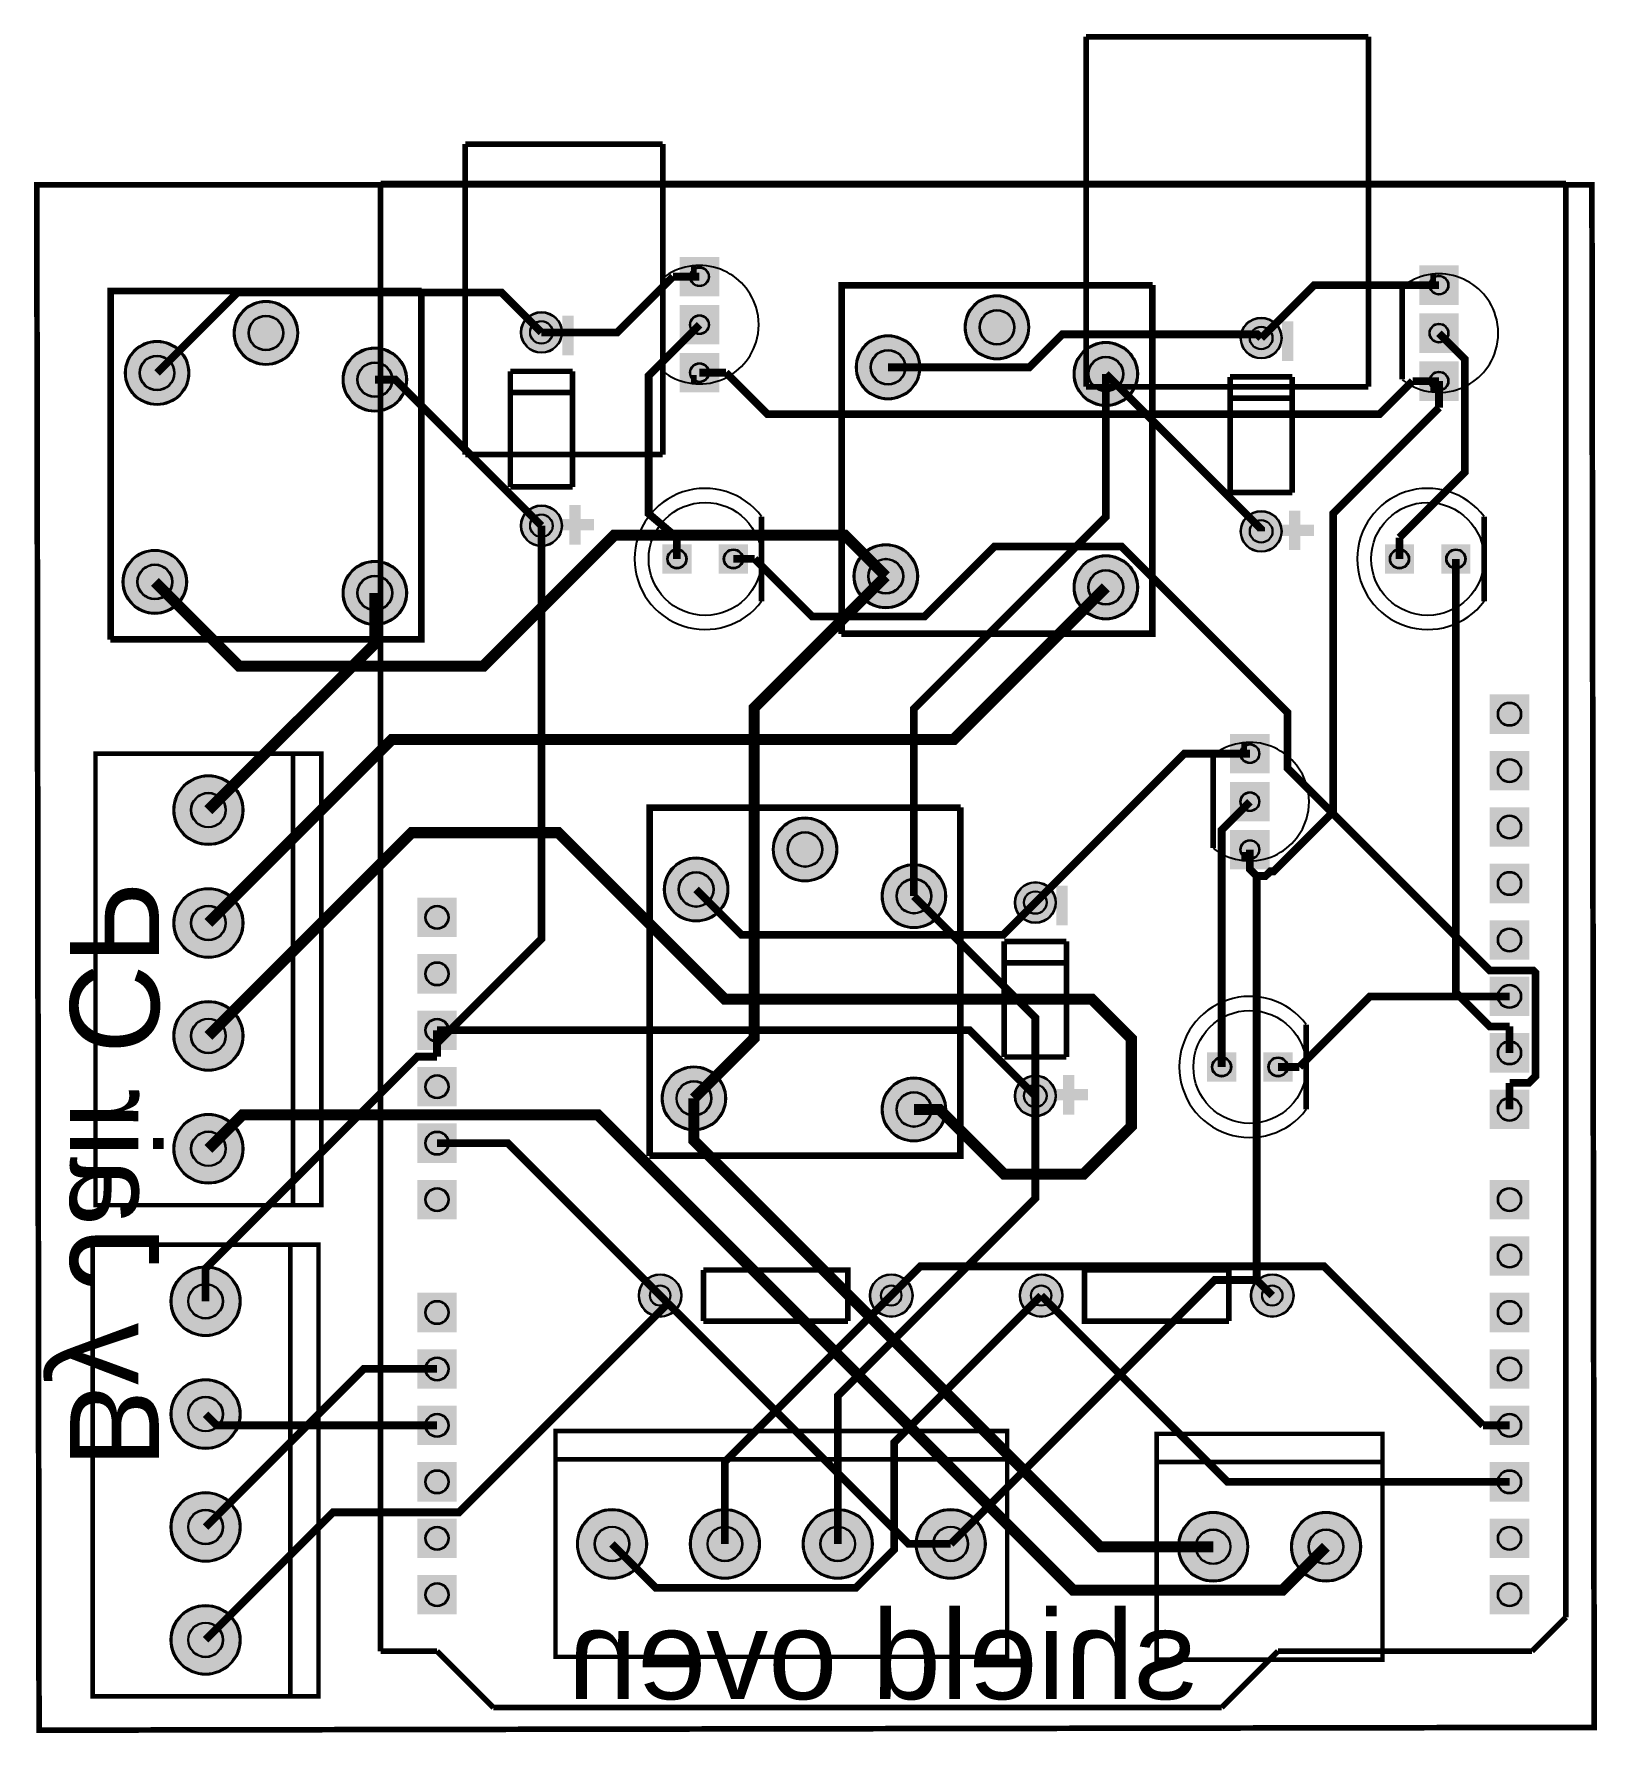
# Model space of a CAD drawing. Header units: millimetres. Extents: x 6.9 to 77.2, y 4.3 to 80.8.
import ezdxf

# ---------------------------------------------------------------- set-up
doc = ezdxf.new("R2010")
doc.units = ezdxf.units.MM
for name, color, linetype, true_color in [('BoardOutLine', 7, 'Continuous', 0xff00ff), ('BottomLayer', 7, 'Continuous', 0x0000ff), ('BottomSilkLayer', 7, 'Continuous', 0x66cc33), ('BottomSolderMaskLayer', 7, 'Continuous', 0xaa00ff), ('Document', 7, 'Continuous', 0xffffff), ('Multi-Layer', 7, 'Continuous', 0xc0c0c0), ('TopLayer', 7, 'Continuous', 0xff0000), ('TopSilkLayer', 7, 'Continuous', 0xffcc00), ('TopSolderMaskLayer', 7, 'Continuous', 0x800080)]:
    doc.layers.add(name, color=color, linetype=linetype, true_color=true_color)
doc.styles.get("Standard").update_dxf_attribs({"font": 'arial.ttf'})

msp = doc.modelspace()

# ---------------------------------------------------------------- hatches: boundary and pattern name
at = {"layer": 'BottomSolderMaskLayer'}
for points in [[(37.719, 70.739), (37.719, 68.961), (35.941, 68.961), (35.941, 70.739)], [(70.993, 70.358), (70.993, 68.58), (69.215, 68.58), (69.215, 70.358)], [(48.767, 67.572, 1), (51.663, 67.572, 1)], [(15.874, 67.318, 1), (18.77, 67.318, 1)], [(28.793, 67.342, 1), (30.643, 67.342, 1)], [(37.719, 68.58), (37.719, 66.802), (35.941, 66.802), (35.941, 68.58)], [(70.993, 68.199), (70.993, 66.421), (69.215, 66.421), (69.215, 68.199)], [(61.178, 67.088, 1), (63.028, 67.088, 1)], [(10.974, 65.518, 1), (13.87, 65.518, 1)], [(20.774, 65.218, 1), (23.67, 65.218, 1)], [(43.867, 65.772, 1), (46.763, 65.772, 1)], [(53.667, 65.472, 1), (56.563, 65.472, 1)], [(37.719, 66.421), (37.719, 64.643), (35.941, 64.643), (35.941, 66.421)], [(70.993, 66.04), (70.993, 64.262), (69.215, 64.262), (69.215, 66.04)], [(28.793, 58.642, 1), (30.643, 58.642, 1)], [(61.178, 58.388, 1), (63.028, 58.388, 1)], [(10.874, 56.118, 1), (13.77, 56.118, 1)], [(35.157, 57.807), (36.471, 57.807), (36.471, 56.493), (35.157, 56.493)], [(37.697, 57.807), (39.011, 57.807), (39.011, 56.493), (37.697, 56.493)], [(43.767, 56.372, 1), (46.663, 56.372, 1)], [(67.669, 57.807), (68.983, 57.807), (68.983, 56.493), (67.669, 56.493)], [(70.209, 57.807), (71.523, 57.807), (71.523, 56.493), (70.209, 56.493)], [(20.774, 55.618, 1), (23.67, 55.618, 1)], [(53.667, 55.872, 1), (56.563, 55.872, 1)], [(74.168, 51.054), (74.168, 49.276), (72.39, 49.276), (72.39, 51.054)], [(62.484, 49.276), (62.484, 47.498), (60.706, 47.498), (60.706, 49.276)], [(74.168, 48.514), (74.168, 46.736), (72.39, 46.736), (72.39, 48.514)], [(13.157, 45.847, 1), (16.307, 45.847, 1)], [(62.484, 47.117), (62.484, 45.339), (60.706, 45.339), (60.706, 47.117)], [(74.168, 45.974), (74.168, 44.196), (72.39, 44.196), (72.39, 45.974)], [(40.131, 44.077, 1), (43.027, 44.077, 1)], [(62.484, 44.958), (62.484, 43.18), (60.706, 43.18), (60.706, 44.958)], [(35.231, 42.277, 1), (38.127, 42.277, 1)], [(45.031, 41.977, 1), (47.927, 41.977, 1)], [(74.168, 43.434), (74.168, 41.656), (72.39, 41.656), (72.39, 43.434)], [(13.157, 40.767, 1), (16.307, 40.767, 1)], [(51.018, 41.688, 1), (52.868, 41.688, 1)], [(25.908, 41.91), (25.908, 40.132), (24.13, 40.132), (24.13, 41.91)], [(74.168, 40.894), (74.168, 39.116), (72.39, 39.116), (72.39, 40.894)], [(25.908, 39.37), (25.908, 37.592), (24.13, 37.592), (24.13, 39.37)], [(74.168, 38.354), (74.168, 36.576), (72.39, 36.576), (72.39, 38.354)], [(13.157, 35.687, 1), (16.307, 35.687, 1)], [(25.908, 36.83), (25.908, 35.052), (24.13, 35.052), (24.13, 36.83)], [(74.168, 35.814), (74.168, 34.036), (72.39, 34.036), (72.39, 35.814)], [(59.668, 34.947), (60.982, 34.947), (60.982, 33.633), (59.668, 33.633)], [(62.208, 34.947), (63.522, 34.947), (63.522, 33.633), (62.208, 33.633)], [(25.908, 34.29), (25.908, 32.512), (24.13, 32.512), (24.13, 34.29)], [(35.131, 32.877, 1), (38.027, 32.877, 1)], [(45.031, 32.377, 1), (47.927, 32.377, 1)], [(51.018, 32.988, 1), (52.868, 32.988, 1)], [(74.168, 33.274), (74.168, 31.496), (72.39, 31.496), (72.39, 33.274)], [(13.157, 30.607, 1), (16.307, 30.607, 1)], [(25.908, 31.75), (25.908, 29.972), (24.13, 29.972), (24.13, 31.75)], [(25.908, 29.21), (25.908, 27.432), (24.13, 27.432), (24.13, 29.21)], [(74.168, 29.21), (74.168, 27.432), (72.39, 27.432), (72.39, 29.21)], [(74.168, 26.67), (74.168, 24.892), (72.39, 24.892), (72.39, 26.67)], [(13.03, 23.749, 1), (16.18, 23.749, 1)], [(34.094, 24.003, 1), (36.024, 24.003, 1)], [(44.494, 24.003, 1), (46.424, 24.003, 1)], [(51.239, 24.003, 1), (53.169, 24.003, 1)], [(61.639, 24.003, 1), (63.569, 24.003, 1)], [(25.908, 24.13), (25.908, 22.352), (24.13, 22.352), (24.13, 24.13)], [(74.168, 24.13), (74.168, 22.352), (72.39, 22.352), (72.39, 24.13)], [(25.908, 21.59), (25.908, 19.812), (24.13, 19.812), (24.13, 21.59)], [(74.168, 21.59), (74.168, 19.812), (72.39, 19.812), (72.39, 21.59)], [(13.03, 18.669, 1), (16.18, 18.669, 1)], [(25.908, 19.05), (25.908, 17.272), (24.13, 17.272), (24.13, 19.05)], [(74.168, 19.05), (74.168, 17.272), (72.39, 17.272), (72.39, 19.05)], [(25.908, 16.51), (25.908, 14.732), (24.13, 14.732), (24.13, 16.51)], [(74.168, 16.51), (74.168, 14.732), (72.39, 14.732), (72.39, 16.51)], [(13.03, 13.589, 1), (16.18, 13.589, 1)], [(25.908, 13.97), (25.908, 12.192), (24.13, 12.192), (24.13, 13.97)], [(31.318, 12.827, 1), (34.468, 12.827, 1)], [(36.398, 12.827, 1), (39.548, 12.827, 1)], [(41.478, 12.827, 1), (44.628, 12.827, 1)], [(46.558, 12.827, 1), (49.708, 12.827, 1)], [(58.369, 12.7, 1), (61.519, 12.7, 1)], [(63.449, 12.7, 1), (66.599, 12.7, 1)], [(74.168, 13.97), (74.168, 12.192), (72.39, 12.192), (72.39, 13.97)], [(25.908, 11.43), (25.908, 9.652), (24.13, 9.652), (24.13, 11.43)], [(74.168, 11.43), (74.168, 9.652), (72.39, 9.652), (72.39, 11.43)], [(13.03, 8.509, 1), (16.18, 8.509, 1)]]:
    msp.add_hatch(color=256, dxfattribs=at).paths.add_polyline_path(points)
at = {"layer": 'Document'}
for points in [[(31.169, 68.094), (31.169, 66.316), (30.661, 66.316), (30.661, 68.094)], [(63.554, 67.84), (63.554, 66.062), (63.046, 66.062), (63.046, 67.84)], [(30.311, 58.947), (32.089, 58.947), (32.089, 58.439), (30.311, 58.439)], [(31.477, 59.577), (31.477, 57.799), (30.969, 57.799), (30.969, 59.577)], [(63.862, 59.323), (63.862, 57.545), (63.354, 57.545), (63.354, 59.323)], [(62.696, 58.693), (64.474, 58.693), (64.474, 58.185), (62.696, 58.185)], [(53.394, 42.44), (53.394, 40.662), (52.886, 40.662), (52.886, 42.44)], [(53.702, 33.923), (53.702, 32.145), (53.194, 32.145), (53.194, 33.923)], [(52.536, 33.293), (54.314, 33.293), (54.314, 32.785), (52.536, 32.785)]]:
    msp.add_hatch(color=256, dxfattribs=at).paths.add_polyline_path(points)
at = {"layer": 'Multi-Layer'}
for points in [[(37.668, 70.688), (37.668, 69.012), (35.992, 69.012), (35.992, 70.688)], [(70.942, 70.307), (70.942, 68.631), (69.266, 68.631), (69.266, 70.307)], [(48.818, 67.572, 1), (51.612, 67.572, 1)], [(15.925, 67.318, 1), (18.719, 67.318, 1)], [(28.818, 67.342, 1), (30.618, 67.342, 1)], [(37.668, 68.529), (37.668, 66.853), (35.992, 66.853), (35.992, 68.529)], [(70.942, 68.148), (70.942, 66.472), (69.266, 66.472), (69.266, 68.148)], [(61.203, 67.088, 1), (63.003, 67.088, 1)], [(11.025, 65.518, 1), (13.819, 65.518, 1)], [(20.825, 65.218, 1), (23.619, 65.218, 1)], [(43.918, 65.772, 1), (46.712, 65.772, 1)], [(53.718, 65.472, 1), (56.512, 65.472, 1)], [(37.668, 66.37), (37.668, 64.694), (35.992, 64.694), (35.992, 66.37)], [(70.942, 65.989), (70.942, 64.313), (69.266, 64.313), (69.266, 65.989)], [(28.818, 58.642, 1), (30.618, 58.642, 1)], [(61.203, 58.388, 1), (63.003, 58.388, 1)], [(10.925, 56.118, 1), (13.719, 56.118, 1)], [(35.208, 57.756), (36.42, 57.756), (36.42, 56.544), (35.208, 56.544)], [(37.748, 57.756), (38.96, 57.756), (38.96, 56.544), (37.748, 56.544)], [(43.818, 56.372, 1), (46.612, 56.372, 1)], [(67.72, 57.756), (68.932, 57.756), (68.932, 56.544), (67.72, 56.544)], [(70.26, 57.756), (71.472, 57.756), (71.472, 56.544), (70.26, 56.544)], [(20.825, 55.618, 1), (23.619, 55.618, 1)], [(53.718, 55.872, 1), (56.512, 55.872, 1)], [(74.117, 51.003), (74.117, 49.327), (72.441, 49.327), (72.441, 51.003)], [(62.433, 49.225), (62.433, 47.549), (60.757, 47.549), (60.757, 49.225)], [(74.117, 48.463), (74.117, 46.787), (72.441, 46.787), (72.441, 48.463)], [(13.208, 45.847, 1), (16.256, 45.847, 1)], [(62.433, 47.066), (62.433, 45.39), (60.757, 45.39), (60.757, 47.066)], [(74.117, 45.923), (74.117, 44.247), (72.441, 44.247), (72.441, 45.923)], [(40.182, 44.077, 1), (42.976, 44.077, 1)], [(62.433, 44.907), (62.433, 43.231), (60.757, 43.231), (60.757, 44.907)], [(35.282, 42.277, 1), (38.076, 42.277, 1)], [(45.082, 41.977, 1), (47.876, 41.977, 1)], [(74.117, 43.383), (74.117, 41.707), (72.441, 41.707), (72.441, 43.383)], [(13.208, 40.767, 1), (16.256, 40.767, 1)], [(51.043, 41.688, 1), (52.843, 41.688, 1)], [(25.857, 41.859), (25.857, 40.183), (24.181, 40.183), (24.181, 41.859)], [(74.117, 40.843), (74.117, 39.167), (72.441, 39.167), (72.441, 40.843)], [(25.857, 39.319), (25.857, 37.643), (24.181, 37.643), (24.181, 39.319)], [(74.117, 38.303), (74.117, 36.627), (72.441, 36.627), (72.441, 38.303)], [(13.208, 35.687, 1), (16.256, 35.687, 1)], [(25.857, 36.779), (25.857, 35.103), (24.181, 35.103), (24.181, 36.779)], [(74.117, 35.763), (74.117, 34.087), (72.441, 34.087), (72.441, 35.763)], [(59.719, 34.896), (60.931, 34.896), (60.931, 33.684), (59.719, 33.684)], [(62.259, 34.896), (63.471, 34.896), (63.471, 33.684), (62.259, 33.684)], [(25.857, 34.239), (25.857, 32.563), (24.181, 32.563), (24.181, 34.239)], [(35.182, 32.877, 1), (37.976, 32.877, 1)], [(45.082, 32.377, 1), (47.876, 32.377, 1)], [(51.043, 32.988, 1), (52.843, 32.988, 1)], [(74.117, 33.223), (74.117, 31.547), (72.441, 31.547), (72.441, 33.223)], [(13.208, 30.607, 1), (16.256, 30.607, 1)], [(25.857, 31.699), (25.857, 30.023), (24.181, 30.023), (24.181, 31.699)], [(25.857, 29.159), (25.857, 27.483), (24.181, 27.483), (24.181, 29.159)], [(74.117, 29.159), (74.117, 27.483), (72.441, 27.483), (72.441, 29.159)], [(74.117, 26.619), (74.117, 24.943), (72.441, 24.943), (72.441, 26.619)], [(13.081, 23.749, 1), (16.129, 23.749, 1)], [(34.119, 24.003, 1), (35.999, 24.003, 1)], [(44.519, 24.003, 1), (46.399, 24.003, 1)], [(51.264, 24.003, 1), (53.144, 24.003, 1)], [(61.664, 24.003, 1), (63.544, 24.003, 1)], [(25.857, 24.079), (25.857, 22.403), (24.181, 22.403), (24.181, 24.079)], [(74.117, 24.079), (74.117, 22.403), (72.441, 22.403), (72.441, 24.079)], [(25.857, 21.539), (25.857, 19.863), (24.181, 19.863), (24.181, 21.539)], [(74.117, 21.539), (74.117, 19.863), (72.441, 19.863), (72.441, 21.539)], [(13.081, 18.669, 1), (16.129, 18.669, 1)], [(25.857, 18.999), (25.857, 17.323), (24.181, 17.323), (24.181, 18.999)], [(74.117, 18.999), (74.117, 17.323), (72.441, 17.323), (72.441, 18.999)], [(25.857, 16.459), (25.857, 14.783), (24.181, 14.783), (24.181, 16.459)], [(74.117, 16.459), (74.117, 14.783), (72.441, 14.783), (72.441, 16.459)], [(13.081, 13.589, 1), (16.129, 13.589, 1)], [(25.857, 13.919), (25.857, 12.243), (24.181, 12.243), (24.181, 13.919)], [(31.369, 12.827, 1), (34.417, 12.827, 1)], [(36.449, 12.827, 1), (39.497, 12.827, 1)], [(41.529, 12.827, 1), (44.577, 12.827, 1)], [(46.609, 12.827, 1), (49.657, 12.827, 1)], [(58.42, 12.7, 1), (61.468, 12.7, 1)], [(63.5, 12.7, 1), (66.548, 12.7, 1)], [(74.117, 13.919), (74.117, 12.243), (72.441, 12.243), (72.441, 13.919)], [(25.857, 11.379), (25.857, 9.703), (24.181, 9.703), (24.181, 11.379)], [(74.117, 11.379), (74.117, 9.703), (72.441, 9.703), (72.441, 11.379)], [(13.081, 8.509, 1), (16.129, 8.509, 1)]]:
    msp.add_hatch(color=256, dxfattribs=at).paths.add_polyline_path(points)
at = {"layer": 'TopSolderMaskLayer'}
for points in [[(37.719, 70.739), (37.719, 68.961), (35.941, 68.961), (35.941, 70.739)], [(70.993, 70.358), (70.993, 68.58), (69.215, 68.58), (69.215, 70.358)], [(48.767, 67.572, 1), (51.663, 67.572, 1)], [(15.874, 67.318, 1), (18.77, 67.318, 1)], [(28.793, 67.342, 1), (30.643, 67.342, 1)], [(37.719, 68.58), (37.719, 66.802), (35.941, 66.802), (35.941, 68.58)], [(70.993, 68.199), (70.993, 66.421), (69.215, 66.421), (69.215, 68.199)], [(61.178, 67.088, 1), (63.028, 67.088, 1)], [(10.974, 65.518, 1), (13.87, 65.518, 1)], [(20.774, 65.218, 1), (23.67, 65.218, 1)], [(43.867, 65.772, 1), (46.763, 65.772, 1)], [(53.667, 65.472, 1), (56.563, 65.472, 1)], [(37.719, 66.421), (37.719, 64.643), (35.941, 64.643), (35.941, 66.421)], [(70.993, 66.04), (70.993, 64.262), (69.215, 64.262), (69.215, 66.04)], [(28.793, 58.642, 1), (30.643, 58.642, 1)], [(61.178, 58.388, 1), (63.028, 58.388, 1)], [(10.874, 56.118, 1), (13.77, 56.118, 1)], [(35.157, 57.807), (36.471, 57.807), (36.471, 56.493), (35.157, 56.493)], [(37.697, 57.807), (39.011, 57.807), (39.011, 56.493), (37.697, 56.493)], [(43.767, 56.372, 1), (46.663, 56.372, 1)], [(67.669, 57.807), (68.983, 57.807), (68.983, 56.493), (67.669, 56.493)], [(70.209, 57.807), (71.523, 57.807), (71.523, 56.493), (70.209, 56.493)], [(20.774, 55.618, 1), (23.67, 55.618, 1)], [(53.667, 55.872, 1), (56.563, 55.872, 1)], [(74.168, 51.054), (74.168, 49.276), (72.39, 49.276), (72.39, 51.054)], [(62.484, 49.276), (62.484, 47.498), (60.706, 47.498), (60.706, 49.276)], [(74.168, 48.514), (74.168, 46.736), (72.39, 46.736), (72.39, 48.514)], [(13.157, 45.847, 1), (16.307, 45.847, 1)], [(62.484, 47.117), (62.484, 45.339), (60.706, 45.339), (60.706, 47.117)], [(74.168, 45.974), (74.168, 44.196), (72.39, 44.196), (72.39, 45.974)], [(40.131, 44.077, 1), (43.027, 44.077, 1)], [(62.484, 44.958), (62.484, 43.18), (60.706, 43.18), (60.706, 44.958)], [(35.231, 42.277, 1), (38.127, 42.277, 1)], [(45.031, 41.977, 1), (47.927, 41.977, 1)], [(74.168, 43.434), (74.168, 41.656), (72.39, 41.656), (72.39, 43.434)], [(13.157, 40.767, 1), (16.307, 40.767, 1)], [(51.018, 41.688, 1), (52.868, 41.688, 1)], [(25.908, 41.91), (25.908, 40.132), (24.13, 40.132), (24.13, 41.91)], [(74.168, 40.894), (74.168, 39.116), (72.39, 39.116), (72.39, 40.894)], [(25.908, 39.37), (25.908, 37.592), (24.13, 37.592), (24.13, 39.37)], [(74.168, 38.354), (74.168, 36.576), (72.39, 36.576), (72.39, 38.354)], [(13.157, 35.687, 1), (16.307, 35.687, 1)], [(25.908, 36.83), (25.908, 35.052), (24.13, 35.052), (24.13, 36.83)], [(74.168, 35.814), (74.168, 34.036), (72.39, 34.036), (72.39, 35.814)], [(59.668, 34.947), (60.982, 34.947), (60.982, 33.633), (59.668, 33.633)], [(62.208, 34.947), (63.522, 34.947), (63.522, 33.633), (62.208, 33.633)], [(25.908, 34.29), (25.908, 32.512), (24.13, 32.512), (24.13, 34.29)], [(35.131, 32.877, 1), (38.027, 32.877, 1)], [(45.031, 32.377, 1), (47.927, 32.377, 1)], [(51.018, 32.988, 1), (52.868, 32.988, 1)], [(74.168, 33.274), (74.168, 31.496), (72.39, 31.496), (72.39, 33.274)], [(13.157, 30.607, 1), (16.307, 30.607, 1)], [(25.908, 31.75), (25.908, 29.972), (24.13, 29.972), (24.13, 31.75)], [(25.908, 29.21), (25.908, 27.432), (24.13, 27.432), (24.13, 29.21)], [(74.168, 29.21), (74.168, 27.432), (72.39, 27.432), (72.39, 29.21)], [(74.168, 26.67), (74.168, 24.892), (72.39, 24.892), (72.39, 26.67)], [(13.03, 23.749, 1), (16.18, 23.749, 1)], [(34.094, 24.003, 1), (36.024, 24.003, 1)], [(44.494, 24.003, 1), (46.424, 24.003, 1)], [(51.239, 24.003, 1), (53.169, 24.003, 1)], [(61.639, 24.003, 1), (63.569, 24.003, 1)], [(25.908, 24.13), (25.908, 22.352), (24.13, 22.352), (24.13, 24.13)], [(74.168, 24.13), (74.168, 22.352), (72.39, 22.352), (72.39, 24.13)], [(25.908, 21.59), (25.908, 19.812), (24.13, 19.812), (24.13, 21.59)], [(74.168, 21.59), (74.168, 19.812), (72.39, 19.812), (72.39, 21.59)], [(13.03, 18.669, 1), (16.18, 18.669, 1)], [(25.908, 19.05), (25.908, 17.272), (24.13, 17.272), (24.13, 19.05)], [(74.168, 19.05), (74.168, 17.272), (72.39, 17.272), (72.39, 19.05)], [(25.908, 16.51), (25.908, 14.732), (24.13, 14.732), (24.13, 16.51)], [(74.168, 16.51), (74.168, 14.732), (72.39, 14.732), (72.39, 16.51)], [(13.03, 13.589, 1), (16.18, 13.589, 1)], [(25.908, 13.97), (25.908, 12.192), (24.13, 12.192), (24.13, 13.97)], [(31.318, 12.827, 1), (34.468, 12.827, 1)], [(36.398, 12.827, 1), (39.548, 12.827, 1)], [(41.478, 12.827, 1), (44.628, 12.827, 1)], [(46.558, 12.827, 1), (49.708, 12.827, 1)], [(58.369, 12.7, 1), (61.519, 12.7, 1)], [(63.449, 12.7, 1), (66.599, 12.7, 1)], [(74.168, 13.97), (74.168, 12.192), (72.39, 12.192), (72.39, 13.97)], [(25.908, 11.43), (25.908, 9.652), (24.13, 9.652), (24.13, 11.43)], [(74.168, 11.43), (74.168, 9.652), (72.39, 9.652), (72.39, 11.43)], [(13.03, 8.509, 1), (16.18, 8.509, 1)]]:
    msp.add_hatch(color=256, dxfattribs=at).paths.add_polyline_path(points)

# ---------------------------------------------------------------- linework, layer by layer
at = {"layer": 'BoardOutLine', "const_width": 0.254}
msp.add_lwpolyline([(7.01, 73.99), (76.987, 73.99), (77.089, 4.572), (7.112, 4.445), (7.01, 73.99)], dxfattribs=at)
at = {"layer": 'BottomLayer'}
for points, const_width in [([(36.83, 67.691), (34.544, 65.405), (34.544, 59.182), (35.814, 58.108)], 0.35), ([(70.104, 67.31), (71.272, 66.142), (71.272, 61.053), (68.326, 58.107)], 0.35), ([(55.115, 65.472), (55.115, 59.047), (46.479, 50.411), (46.479, 41.977)], 0.35), ([(55.115, 65.472), (62.103, 58.484), (62.103, 58.388)], 0.35), ([(70.104, 65.151), (70.104, 63.961)], 0.35), ([(61.903, 42.883), (62.299, 42.883), (62.51, 43.093), (62.66, 43.093), (65.343, 45.775), (65.343, 59.2), (70.104, 63.961)], 0.35), ([(25.019, 35.346), (29.718, 40.045), (29.718, 58.642)], 0.35), ([(35.814, 57.15), (35.814, 58.107)], 0.35), ([(68.326, 57.15), (68.326, 58.107)], 0.35), ([(36.579, 32.877), (39.29, 35.587), (39.29, 50.446), (45.215, 56.372)], 0.5), ([(73.279, 36.115), (72.387, 36.115), (70.866, 37.635), (70.866, 57.15)], 0.35), ([(22.222, 55.618), (22.222, 53.337), (14.732, 45.847)], 0.5), ([(61.595, 48.387), (58.642, 48.387), (51.943, 41.688)], 0.35), ([(61.595, 46.228), (60.325, 44.958), (60.325, 34.29)], 0.35), ([(61.595, 44.069), (61.595, 43.191), (61.903, 42.883)], 0.35), ([(61.903, 42.883), (61.903, 24.704)], 0.35), ([(46.479, 41.977), (51.943, 36.513), (51.943, 32.988)], 0.35), ([(25.019, 35.941), (25.019, 35.346)], 0.35), ([(73.279, 34.925), (73.279, 36.115)], 0.35), ([(25.019, 35.346), (25.019, 34.751)], 0.35), ([(25.019, 34.751), (24.127, 34.751), (14.605, 25.23), (14.605, 23.749)], 0.35), ([(43.053, 12.827), (43.053, 19.494), (51.943, 28.384), (51.943, 32.988)], 0.35), ([(61.903, 24.704), (60.01, 24.704), (48.133, 12.827)], 0.35), ([(61.903, 24.704), (62.604, 24.003)], 0.35), ([(32.893, 12.827), (34.873, 10.847), (43.861, 10.847), (45.593, 12.579), (45.593, 17.392), (52.204, 24.003)], 0.35), ([(45.459, 24.003), (37.973, 16.517), (37.973, 12.827)], 0.35), ([(25.019, 20.701), (21.717, 20.701), (14.605, 13.589)], 0.35)]:
    msp.add_lwpolyline(points, dxfattribs=dict(at, const_width=const_width))
at = {"layer": 'BottomSilkLayer', "const_width": 0.254}
for points in [[(66.929, 80.645), (54.229, 80.645)], [(54.229, 80.645), (54.229, 64.897)], [(66.929, 64.897), (66.929, 80.645)], [(26.289, 75.819), (26.289, 61.849)], [(35.179, 75.819), (26.289, 75.819)], [(35.179, 61.849), (35.179, 75.819)], [(22.479, 74.041), (22.479, 8.001)], [(75.819, 74.041), (22.479, 74.041)], [(75.819, 9.525), (75.819, 74.041)], [(54.229, 64.897), (66.929, 64.897)], [(26.289, 61.849), (35.179, 61.849)], [(74.295, 8.001), (75.819, 9.525)], [(22.479, 8.001), (25.019, 8.001)], [(25.019, 8.001), (27.559, 5.461)], [(60.325, 5.461), (62.865, 8.001)], [(62.865, 8.001), (74.295, 8.001)], [(27.559, 5.461), (60.325, 5.461)]]:
    msp.add_lwpolyline(points, dxfattribs=at)
at = {"layer": 'BottomSolderMaskLayer'}
for centre, radius in [((36.83, 69.85), 0.431), ((70.104, 69.469), 0.431), ((50.215, 67.572), 1.448), ((17.322, 67.318), 1.448), ((17.322, 67.318), 0.79), ((29.718, 67.342), 0.925), ((36.83, 67.691), 0.431), ((50.215, 67.572), 0.79), ((29.718, 67.342), 0.514), ((62.103, 67.088), 0.925), ((62.103, 67.088), 0.514), ((70.104, 67.31), 0.431), ((12.422, 65.518), 1.448), ((22.222, 65.218), 1.448), ((45.315, 65.772), 1.448), ((45.315, 65.772), 0.79), ((55.115, 65.472), 1.448), ((12.422, 65.518), 0.79), ((22.222, 65.218), 0.79), ((36.83, 65.532), 0.431), ((55.115, 65.472), 0.79), ((70.104, 65.151), 0.431), ((29.718, 58.642), 0.925), ((29.718, 58.642), 0.514), ((62.103, 58.388), 0.925), ((62.103, 58.388), 0.514), ((12.322, 56.118), 1.448), ((35.814, 57.15), 0.44), ((38.354, 57.15), 0.44), ((45.215, 56.372), 1.448), ((68.326, 57.15), 0.44), ((70.866, 57.15), 0.44), ((12.322, 56.118), 0.79), ((22.222, 55.618), 1.448), ((45.215, 56.372), 0.79), ((55.115, 55.872), 1.448), ((55.115, 55.872), 0.79), ((22.222, 55.618), 0.79), ((73.279, 50.165), 0.531), ((61.595, 48.387), 0.431), ((14.732, 45.847), 1.575), ((73.279, 47.625), 0.531), ((61.595, 46.228), 0.431), ((14.732, 45.847), 0.787), ((41.579, 44.077), 1.448), ((73.279, 45.085), 0.531), ((41.579, 44.077), 0.79), ((61.595, 44.069), 0.431), ((36.679, 42.277), 1.448), ((36.679, 42.277), 0.79), ((46.479, 41.977), 1.448), ((73.279, 42.545), 0.531), ((14.732, 40.767), 1.575), ((46.479, 41.977), 0.79), ((51.943, 41.688), 0.925), ((51.943, 41.688), 0.514), ((14.732, 40.767), 0.787), ((25.019, 41.021), 0.531), ((73.279, 40.005), 0.531), ((25.019, 38.481), 0.531), ((73.279, 37.465), 0.531), ((14.732, 35.687), 1.575), ((14.732, 35.687), 0.787), ((25.019, 35.941), 0.531), ((73.279, 34.925), 0.531), ((60.325, 34.29), 0.44), ((62.865, 34.29), 0.44), ((25.019, 33.401), 0.531), ((36.579, 32.877), 1.448), ((36.579, 32.877), 0.79), ((46.479, 32.377), 1.448), ((51.943, 32.988), 0.925), ((46.479, 32.377), 0.79), ((51.943, 32.988), 0.514), ((73.279, 32.385), 0.531), ((14.732, 30.607), 1.575), ((14.732, 30.607), 0.787), ((25.019, 30.861), 0.531), ((25.019, 28.321), 0.531), ((73.279, 28.321), 0.531), ((73.279, 25.781), 0.531), ((14.605, 23.749), 1.575), ((14.605, 23.749), 0.787), ((35.059, 24.003), 0.965), ((45.459, 24.003), 0.965), ((52.204, 24.003), 0.965), ((62.604, 24.003), 0.965), ((25.019, 23.241), 0.531), ((35.059, 24.003), 0.462), ((45.459, 24.003), 0.462), ((52.204, 24.003), 0.462), ((62.604, 24.003), 0.462), ((73.279, 23.241), 0.531), ((25.019, 20.701), 0.531), ((73.279, 20.701), 0.531), ((14.605, 18.669), 1.575), ((14.605, 18.669), 0.787), ((25.019, 18.161), 0.531), ((73.279, 18.161), 0.531), ((25.019, 15.621), 0.531), ((73.279, 15.621), 0.531), ((14.605, 13.589), 1.575), ((14.605, 13.589), 0.787), ((32.893, 12.827), 1.575), ((37.973, 12.827), 1.575), ((43.053, 12.827), 1.575), ((48.133, 12.827), 1.575), ((59.944, 12.7), 1.575), ((65.024, 12.7), 1.575), ((25.019, 13.081), 0.531), ((32.893, 12.827), 0.787), ((37.973, 12.827), 0.787), ((43.053, 12.827), 0.787), ((48.133, 12.827), 0.787), ((59.944, 12.7), 0.787), ((65.024, 12.7), 0.787), ((73.279, 13.081), 0.531), ((25.019, 10.541), 0.531), ((73.279, 10.541), 0.531), ((14.605, 8.509), 1.575), ((14.605, 8.509), 0.787)]:
    msp.add_circle(centre, radius, dxfattribs=at)
at = {"layer": 'Document'}
for centre in [(36.83, 67.691), (70.104, 67.31), (61.595, 46.228)]:
    msp.add_arc(centre, 2.667, 342.85291, 17.14709, dxfattribs=at)
at = {"layer": 'Multi-Layer'}
for centre, radius in [((36.83, 69.85), 0.406), ((70.104, 69.469), 0.406), ((50.215, 67.572), 1.397), ((17.322, 67.318), 1.397), ((17.322, 67.318), 0.762), ((29.718, 67.342), 0.9), ((36.83, 67.691), 0.406), ((50.215, 67.572), 0.762), ((29.718, 67.342), 0.5), ((62.103, 67.088), 0.9), ((62.103, 67.088), 0.5), ((70.104, 67.31), 0.406), ((12.422, 65.518), 1.397), ((22.222, 65.218), 1.397), ((45.315, 65.772), 1.397), ((45.315, 65.772), 0.762), ((55.115, 65.472), 1.397), ((12.422, 65.518), 0.762), ((22.222, 65.218), 0.762), ((36.83, 65.532), 0.406), ((55.115, 65.472), 0.762), ((70.104, 65.151), 0.406), ((29.718, 58.642), 0.9), ((29.718, 58.642), 0.5), ((62.103, 58.388), 0.9), ((62.103, 58.388), 0.5), ((12.322, 56.118), 1.397), ((35.814, 57.15), 0.406), ((38.354, 57.15), 0.406), ((45.215, 56.372), 1.397), ((68.326, 57.15), 0.406), ((70.866, 57.15), 0.406), ((12.322, 56.118), 0.762), ((22.222, 55.618), 1.397), ((45.215, 56.372), 0.762), ((55.115, 55.872), 1.397), ((55.115, 55.872), 0.762), ((22.222, 55.618), 0.762), ((73.279, 50.165), 0.5), ((61.595, 48.387), 0.406), ((73.279, 47.625), 0.5), ((14.732, 45.847), 1.524), ((14.732, 45.847), 0.762), ((61.595, 46.228), 0.406), ((41.579, 44.077), 1.397), ((73.279, 45.085), 0.5), ((41.579, 44.077), 0.762), ((61.595, 44.069), 0.406), ((36.679, 42.277), 1.397), ((36.679, 42.277), 0.762), ((46.479, 41.977), 1.397), ((73.279, 42.545), 0.5), ((14.732, 40.767), 1.524), ((46.479, 41.977), 0.762), ((51.943, 41.688), 0.9), ((51.943, 41.688), 0.5), ((14.732, 40.767), 0.762), ((25.019, 41.021), 0.5), ((73.279, 40.005), 0.5), ((25.019, 38.481), 0.5), ((73.279, 37.465), 0.5), ((14.732, 35.687), 1.524), ((14.732, 35.687), 0.762), ((25.019, 35.941), 0.5), ((73.279, 34.925), 0.5), ((60.325, 34.29), 0.406), ((62.865, 34.29), 0.406), ((25.019, 33.401), 0.5), ((36.579, 32.877), 1.397), ((46.479, 32.377), 1.397), ((51.943, 32.988), 0.9), ((36.579, 32.877), 0.762), ((46.479, 32.377), 0.762), ((51.943, 32.988), 0.5), ((73.279, 32.385), 0.5), ((14.732, 30.607), 1.524), ((14.732, 30.607), 0.762), ((25.019, 30.861), 0.5), ((25.019, 28.321), 0.5), ((73.279, 28.321), 0.5), ((73.279, 25.781), 0.5), ((14.605, 23.749), 1.524), ((14.605, 23.749), 0.762), ((35.059, 24.003), 0.94), ((45.459, 24.003), 0.94), ((52.204, 24.003), 0.94), ((62.604, 24.003), 0.94), ((25.019, 23.241), 0.5), ((35.059, 24.003), 0.45), ((45.459, 24.003), 0.45), ((52.204, 24.003), 0.45), ((62.604, 24.003), 0.45), ((73.279, 23.241), 0.5), ((25.019, 20.701), 0.5), ((73.279, 20.701), 0.5), ((14.605, 18.669), 1.524), ((14.605, 18.669), 0.762), ((25.019, 18.161), 0.5), ((73.279, 18.161), 0.5), ((25.019, 15.621), 0.5), ((73.279, 15.621), 0.5), ((14.605, 13.589), 1.524), ((14.605, 13.589), 0.762), ((32.893, 12.827), 1.524), ((37.973, 12.827), 1.524), ((43.053, 12.827), 1.524), ((48.133, 12.827), 1.524), ((59.944, 12.7), 1.524), ((65.024, 12.7), 1.524), ((25.019, 13.081), 0.5), ((32.893, 12.827), 0.762), ((37.973, 12.827), 0.762), ((43.053, 12.827), 0.762), ((48.133, 12.827), 0.762), ((59.944, 12.7), 0.762), ((65.024, 12.7), 0.762), ((73.279, 13.081), 0.5), ((25.019, 10.541), 0.5), ((73.279, 10.541), 0.5), ((14.605, 8.509), 1.524), ((14.605, 8.509), 0.762)]:
    msp.add_circle(centre, radius, dxfattribs=at)
at = {"layer": 'TopLayer'}
for points, const_width in [([(35.64, 69.85), (33.132, 67.342), (29.718, 67.342)], 0.35), ([(36.83, 69.85), (35.64, 69.85)], 0.35), ([(70.104, 69.469), (64.484, 69.469), (62.103, 67.088)], 0.35), ([(12.422, 65.518), (16.041, 69.137), (27.923, 69.137), (29.718, 67.342)], 0.35), ([(45.315, 65.772), (51.668, 65.772), (53.153, 67.257), (61.934, 67.257), (62.103, 67.088)], 0.35), ([(22.222, 65.218), (23.142, 65.218), (29.718, 58.642)], 0.35), ([(36.83, 65.532), (38.02, 65.532)], 0.35), ([(38.02, 65.532), (39.89, 63.662), (67.425, 63.662), (68.914, 65.151)], 0.35), ([(70.104, 65.151), (68.914, 65.151)], 0.35), ([(12.322, 56.119), (16.116, 52.324), (27.102, 52.324), (33, 58.222), (43.365, 58.222), (45.215, 56.373)], 0.5), ([(73.279, 33.575), (74.155, 33.575), (74.447, 33.867), (74.447, 38.53), (74.344, 38.633), (72.39, 38.633), (63.285, 47.738), (63.285, 50.249), (55.821, 57.714), (50.104, 57.714), (46.947, 54.556), (41.905, 54.556), (39.311, 57.15)], 0.35), ([(38.354, 57.15), (39.311, 57.15)], 0.35), ([(14.732, 40.767), (22.987, 49.022), (48.265, 49.022), (55.115, 55.872)], 0.5), ([(46.479, 32.377), (47.633, 32.377), (50.546, 29.464), (54.102, 29.464), (56.261, 31.623), (56.261, 35.56), (54.483, 37.338), (37.973, 37.338), (30.48, 44.831), (23.876, 44.831), (14.732, 35.687)], 0.5), ([(36.679, 42.277), (38.722, 40.234), (50.489, 40.234), (51.943, 41.688)], 0.35), ([(73.279, 37.465), (66.997, 37.465), (63.822, 34.29)], 0.35), ([(51.943, 32.988), (48.99, 35.941), (25.019, 35.941)], 0.35), ([(62.865, 34.29), (63.822, 34.29)], 0.35), ([(73.279, 32.385), (73.279, 33.575)], 0.35), ([(36.579, 32.877), (36.579, 30.972), (54.851, 12.7), (59.944, 12.7)], 0.5), ([(14.732, 30.607), (16.256, 32.131), (32.258, 32.131), (53.64, 10.749), (63.073, 10.749), (65.024, 12.7)], 0.5), ([(25.019, 30.861), (28.201, 30.861), (35.059, 24.003)], 0.35), ([(72.089, 18.161), (64.933, 25.318), (46.774, 25.318), (45.459, 24.003)], 0.35), ([(14.605, 8.509), (20.345, 14.249), (26.003, 14.249), (35.408, 23.654)], 0.35), ([(35.059, 24.003), (35.408, 23.654)], 0.35), ([(35.408, 23.654), (46.235, 12.827), (48.133, 12.827)], 0.35), ([(73.279, 15.621), (60.586, 15.621), (52.204, 24.003)], 0.35), ([(25.019, 18.161), (15.113, 18.161), (14.605, 18.669)], 0.35), ([(73.279, 18.161), (72.089, 18.161)], 0.35)]:
    msp.add_lwpolyline(points, dxfattribs=dict(at, const_width=const_width))
at = {"layer": 'TopSilkLayer'}
for points, const_width in [([(36.576, 70.358), (36.576, 69.952)], 0.254), ([(35.179, 69.774), (35.179, 65.608)], 0.254), ([(43.215, 53.787), (57.209, 53.787), (57.209, 69.472)], 0.3), ([(43.221, 53.772), (43.221, 69.457), (57.215, 69.457)], 0.3), ([(69.85, 69.977), (69.85, 69.571)], 0.254), ([(10.322, 53.533), (24.316, 53.533), (24.316, 69.218)], 0.3), ([(10.328, 53.518), (10.328, 69.203), (24.322, 69.203)], 0.3), ([(68.453, 69.393), (68.453, 65.227)], 0.254), ([(28.318, 65.592), (28.318, 60.392)], 0.254), ([(31.118, 65.592), (28.318, 65.592)], 0.254), ([(31.118, 65.592), (31.118, 60.392)], 0.254), ([(36.576, 65.43), (36.576, 65.024)], 0.254), ([(60.703, 65.338), (60.703, 60.138)], 0.254), ([(63.503, 65.338), (60.703, 65.338)], 0.254), ([(63.503, 65.338), (63.503, 60.138)], 0.254), ([(69.85, 65.049), (69.85, 64.643)], 0.254), ([(31.118, 64.633), (28.318, 64.633)], 0.254), ([(63.503, 64.379), (60.703, 64.379)], 0.254), ([(31.118, 60.392), (28.318, 60.392)], 0.254), ([(63.503, 60.138), (60.703, 60.138)], 0.254), ([(39.624, 55.245), (39.624, 59.055)], 0.254), ([(72.136, 55.245), (72.136, 59.055)], 0.254), ([(61.341, 48.895), (61.341, 48.489)], 0.254), ([(18.542, 48.387), (18.542, 28.067)], 0.203), ([(59.944, 48.311), (59.944, 44.145)], 0.254), ([(34.579, 30.292), (48.573, 30.292), (48.573, 45.977)], 0.3), ([(34.585, 30.277), (34.585, 45.962), (48.579, 45.962)], 0.3), ([(61.341, 43.967), (61.341, 43.561)], 0.254), ([(50.543, 39.938), (50.543, 34.738)], 0.254), ([(53.343, 39.938), (50.543, 39.938)], 0.254), ([(53.343, 39.938), (53.343, 34.738)], 0.254), ([(53.343, 38.979), (50.543, 38.979)], 0.254), ([(64.135, 32.385), (64.135, 36.195)], 0.254), ([(53.343, 34.738), (50.543, 34.738)], 0.254), ([(18.415, 26.289), (18.415, 5.969)], 0.203), ([(37.009, 22.853), (37.009, 25.153)], 0.254), ([(37.009, 25.153), (43.509, 25.153), (43.509, 22.853)], 0.254), ([(54.154, 25.153), (60.654, 25.153)], 0.254), ([(60.654, 22.853), (54.154, 22.853), (54.154, 25.153)], 0.254), ([(60.654, 25.153), (60.654, 22.853)], 0.254), ([(43.509, 22.853), (37.009, 22.853)], 0.254), ([(30.353, 16.637), (50.673, 16.637)], 0.203), ([(57.404, 16.51), (67.564, 16.51)], 0.203)]:
    msp.add_lwpolyline(points, dxfattribs=dict(at, const_width=const_width))
at = {"layer": 'TopSilkLayer', "const_width": 0.203}
for points in [[(19.812, 48.387), (19.812, 33.147), (19.812, 28.067), (9.652, 28.067), (9.652, 48.387), (19.812, 48.387)], [(19.685, 26.289), (19.685, 11.049), (19.685, 5.969), (9.525, 5.969), (9.525, 26.289), (19.685, 26.289)], [(30.353, 17.907), (45.593, 17.907), (50.673, 17.907), (50.673, 7.747), (30.353, 7.747), (30.353, 17.907)], [(57.404, 17.78), (67.564, 17.78), (67.564, 7.62), (57.404, 7.62), (57.404, 17.78)]]:
    msp.add_lwpolyline(points, close=True, dxfattribs=at)
at = {"layer": 'TopSilkLayer'}
for centre in [(37.084, 57.15), (69.596, 57.15), (61.595, 34.29)]:
    msp.add_circle(centre, 2.54, dxfattribs=at)
for centre, radius, start, end in [((36.83, 67.691), 2.667, 17.14754, 128.24539), ((70.104, 67.31), 2.667, 17.14754, 128.24539), ((36.83, 67.69), 2.667, 231.75258, 342.85318), ((70.104, 67.309), 2.667, 231.75258, 342.85318), ((37.084, 57.15), 3.175, 36.8699, 323.1301), ((69.596, 57.15), 3.175, 36.8699, 323.1301), ((61.595, 46.228), 2.667, 17.14754, 128.24539), ((61.595, 46.227), 2.667, 231.75258, 342.85318), ((61.595, 34.29), 3.175, 36.8699, 323.1301)]:
    msp.add_arc(centre, radius, start, end, dxfattribs=at)
at = {"layer": 'TopSolderMaskLayer'}
for centre, radius in [((36.83, 69.85), 0.431), ((70.104, 69.469), 0.431), ((50.215, 67.572), 1.448), ((17.322, 67.318), 1.448), ((17.322, 67.318), 0.79), ((29.718, 67.342), 0.925), ((36.83, 67.691), 0.431), ((50.215, 67.572), 0.79), ((29.718, 67.342), 0.514), ((62.103, 67.088), 0.925), ((62.103, 67.088), 0.514), ((70.104, 67.31), 0.431), ((12.422, 65.518), 1.448), ((22.222, 65.218), 1.448), ((45.315, 65.772), 1.448), ((45.315, 65.772), 0.79), ((55.115, 65.472), 1.448), ((12.422, 65.518), 0.79), ((22.222, 65.218), 0.79), ((36.83, 65.532), 0.431), ((55.115, 65.472), 0.79), ((70.104, 65.151), 0.431), ((29.718, 58.642), 0.925), ((29.718, 58.642), 0.514), ((62.103, 58.388), 0.925), ((62.103, 58.388), 0.514), ((12.322, 56.118), 1.448), ((35.814, 57.15), 0.44), ((38.354, 57.15), 0.44), ((45.215, 56.372), 1.448), ((68.326, 57.15), 0.44), ((70.866, 57.15), 0.44), ((12.322, 56.118), 0.79), ((22.222, 55.618), 1.448), ((45.215, 56.372), 0.79), ((55.115, 55.872), 1.448), ((55.115, 55.872), 0.79), ((22.222, 55.618), 0.79), ((73.279, 50.165), 0.531), ((61.595, 48.387), 0.431), ((14.732, 45.847), 1.575), ((73.279, 47.625), 0.531), ((61.595, 46.228), 0.431), ((14.732, 45.847), 0.787), ((41.579, 44.077), 1.448), ((73.279, 45.085), 0.531), ((41.579, 44.077), 0.79), ((61.595, 44.069), 0.431), ((36.679, 42.277), 1.448), ((36.679, 42.277), 0.79), ((46.479, 41.977), 1.448), ((73.279, 42.545), 0.531), ((14.732, 40.767), 1.575), ((46.479, 41.977), 0.79), ((51.943, 41.688), 0.925), ((51.943, 41.688), 0.514), ((14.732, 40.767), 0.787), ((25.019, 41.021), 0.531), ((73.279, 40.005), 0.531), ((25.019, 38.481), 0.531), ((73.279, 37.465), 0.531), ((14.732, 35.687), 1.575), ((14.732, 35.687), 0.787), ((25.019, 35.941), 0.531), ((73.279, 34.925), 0.531), ((60.325, 34.29), 0.44), ((62.865, 34.29), 0.44), ((25.019, 33.401), 0.531), ((36.579, 32.877), 1.448), ((36.579, 32.877), 0.79), ((46.479, 32.377), 1.448), ((51.943, 32.988), 0.925), ((46.479, 32.377), 0.79), ((51.943, 32.988), 0.514), ((73.279, 32.385), 0.531), ((14.732, 30.607), 1.575), ((14.732, 30.607), 0.787), ((25.019, 30.861), 0.531), ((25.019, 28.321), 0.531), ((73.279, 28.321), 0.531), ((73.279, 25.781), 0.531), ((14.605, 23.749), 1.575), ((14.605, 23.749), 0.787), ((35.059, 24.003), 0.965), ((45.459, 24.003), 0.965), ((52.204, 24.003), 0.965), ((62.604, 24.003), 0.965), ((25.019, 23.241), 0.531), ((35.059, 24.003), 0.462), ((45.459, 24.003), 0.462), ((52.204, 24.003), 0.462), ((62.604, 24.003), 0.462), ((73.279, 23.241), 0.531), ((25.019, 20.701), 0.531), ((73.279, 20.701), 0.531), ((14.605, 18.669), 1.575), ((14.605, 18.669), 0.787), ((25.019, 18.161), 0.531), ((73.279, 18.161), 0.531), ((25.019, 15.621), 0.531), ((73.279, 15.621), 0.531), ((14.605, 13.589), 1.575), ((14.605, 13.589), 0.787), ((32.893, 12.827), 1.575), ((37.973, 12.827), 1.575), ((43.053, 12.827), 1.575), ((48.133, 12.827), 1.575), ((59.944, 12.7), 1.575), ((65.024, 12.7), 1.575), ((25.019, 13.081), 0.531), ((32.893, 12.827), 0.787), ((37.973, 12.827), 0.787), ((43.053, 12.827), 0.787), ((48.133, 12.827), 0.787), ((59.944, 12.7), 0.787), ((65.024, 12.7), 0.787), ((73.279, 13.081), 0.531), ((25.019, 10.541), 0.531), ((73.279, 10.541), 0.531), ((14.605, 8.509), 1.575), ((14.605, 8.509), 0.787)]:
    msp.add_circle(centre, radius, dxfattribs=at)

# ---------------------------------------------------------------- texts
at = {"layer": 'BottomLayer', "text_generation_flag": 2}
msp.add_text('By Jair CP', height=4, rotation=270, dxfattribs=at).set_placement((8.509, 16.256))
msp.add_text('shield oven', height=3.99999, dxfattribs=at).set_placement((59.182, 5.842))

doc.saveas('drawing.dxf')
